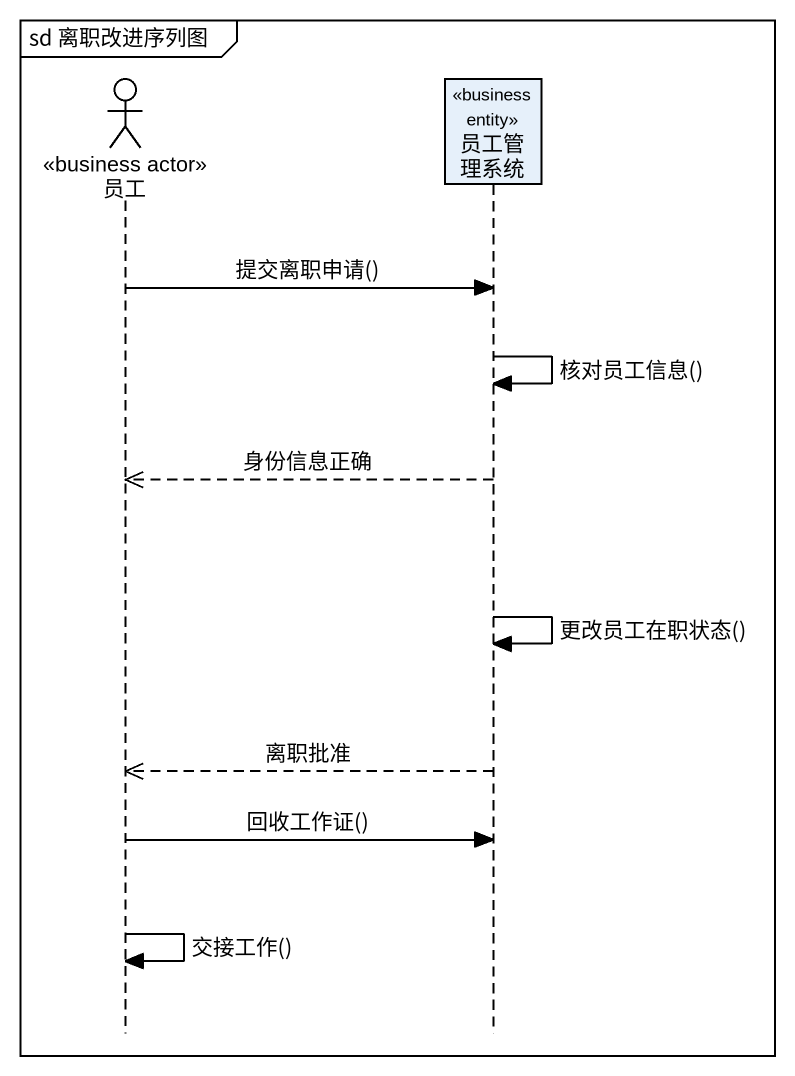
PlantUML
@startuml
mainframe sd 离职改进序列图
hide footbox
actor 员工 <<business actor>>
participant 员工管理系统 <<business entity>>

员工 -> 员工管理系统 : 提交离职申请()
员工管理系统 -> 员工管理系统 : 核对员工信息()
员工管理系统 -->> 员工 : 身份信息正确
员工管理系统 -> 员工管理系统 : 更改员工在职状态()
员工管理系统 -->> 员工 : 离职批准
员工 -> 员工管理系统 : 回收工作证()
员工 -> 员工 : 交接工作()
@enduml
